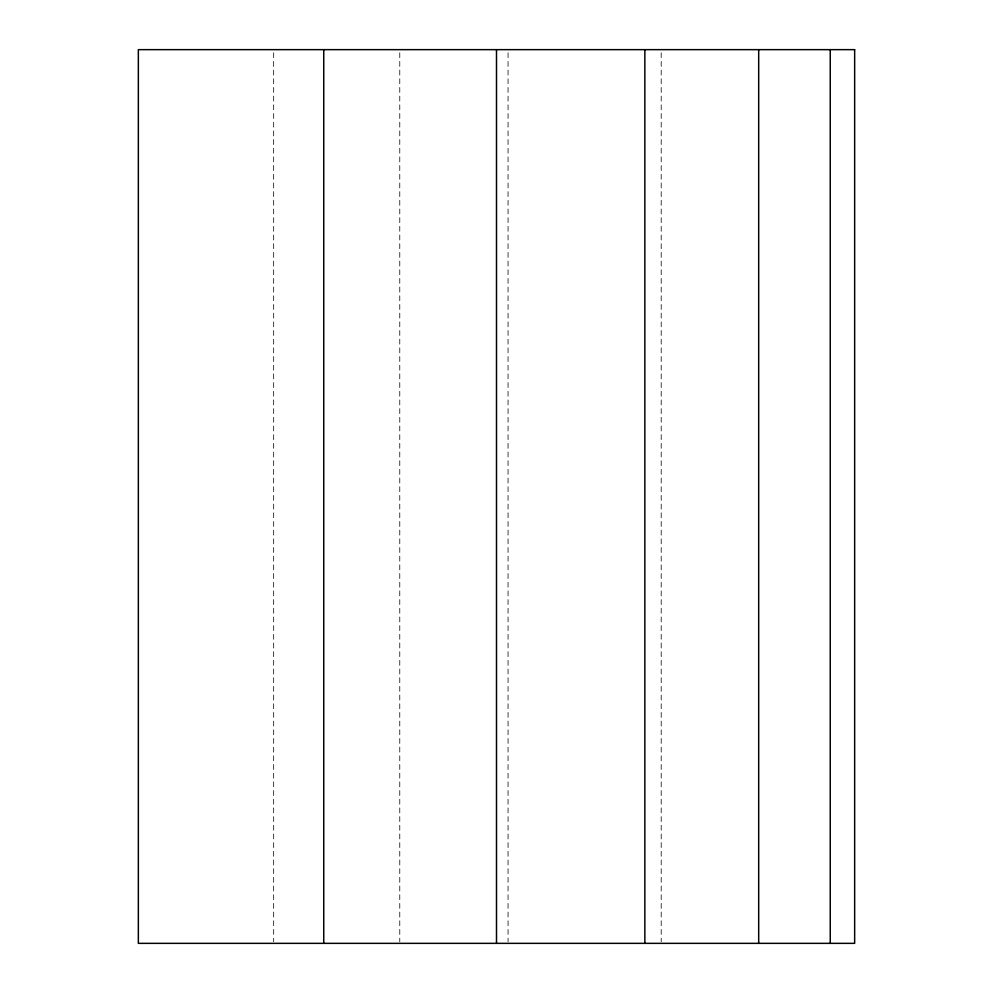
<?xml version="1.0" encoding="UTF-8"?>
<svg xmlns="http://www.w3.org/2000/svg" width="993" height="993" viewBox="0 0 993 993"><rect width="100%" height="100%" fill="white"/><g stroke="black" fill="none" stroke-linecap="round" stroke-linejoin="round"><path stroke-width="0.74" stroke-dasharray="4.96 3.72" d="M661.201 52.753L661.201 941.798M508.056 52.753L508.056 941.798M399.769 52.753L399.769 941.798M273.671 52.753L273.671 941.798"/><path stroke-width="1.49" d="M830.247 49.65L830.247 943.35M758.689 49.65L758.689 943.35M644.854 49.65L644.854 943.35M496.5 49.65L496.5 943.35M323.743 49.65L323.743 943.35M854.65 49.65L138.35 49.65L138.35 943.35L854.65 943.35L854.65 49.65"/></g></svg>
